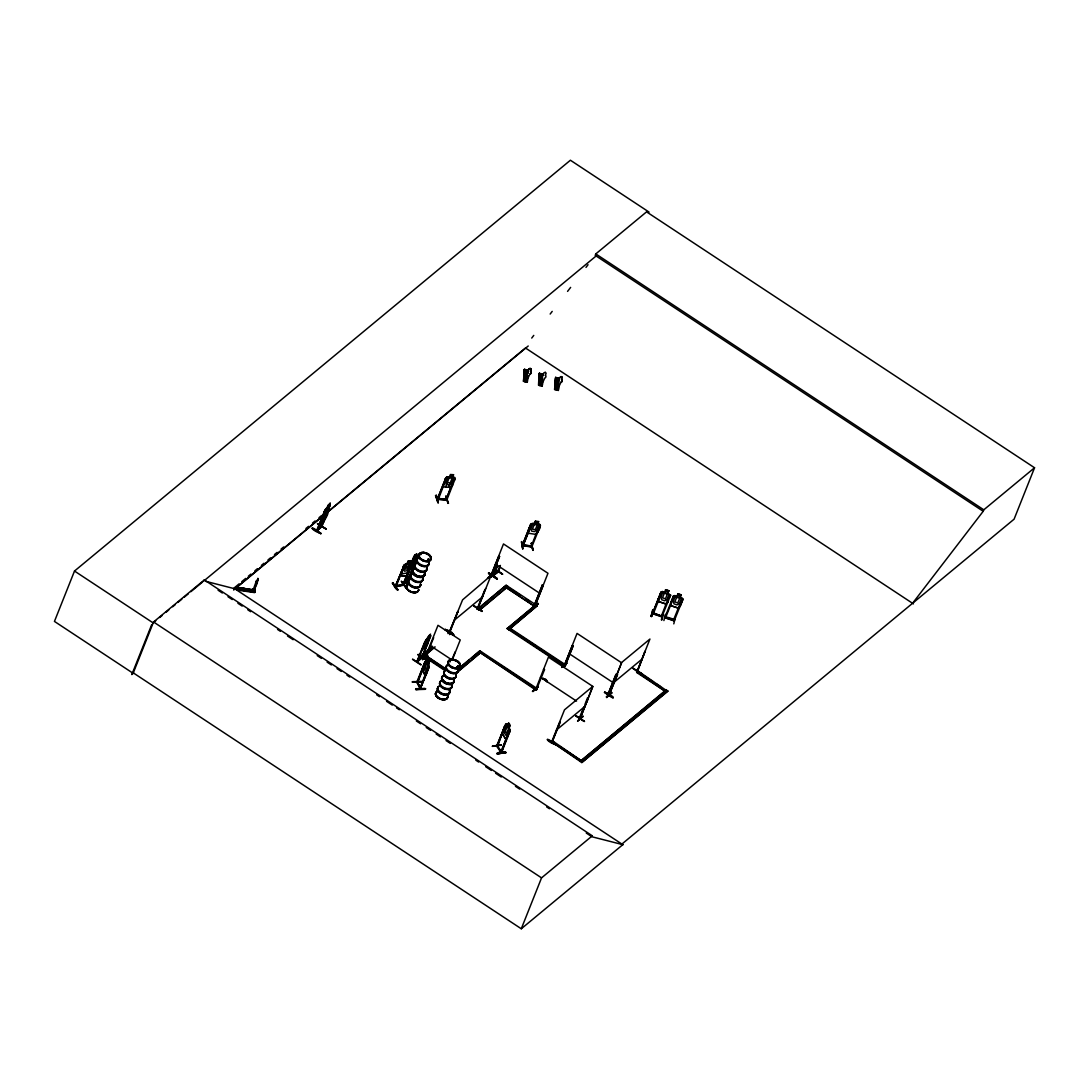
<?xml version="1.0" encoding="UTF-8"?>
<svg xmlns="http://www.w3.org/2000/svg" width="1089" height="1089" viewBox="0 0 1089 1089"><rect width="100%" height="100%" fill="white"/><g stroke="black" fill="none" stroke-linecap="round" stroke-linejoin="round"><path stroke-width="1.5" d="M443.386 484.292L443.291 486.906L450.669 487.396L452.711 484.932M402.29 582.874L407.191 583.622L402.277 582.928L402.372 582.125L408.919 583.173M402.386 582.166L407.368 583.296L416.202 559.991L412.227 570.01L411.383 564.687L412.336 561.516L411.343 564.728L412.255 570.023M325.393 512.592L326.959 511.204L328.81 506.576L327.245 507.964L324.631 514.893L324.549 516.417L326.945 512.728L324.658 518.446L322.562 520.406L324.399 515.778L325.979 514.403M406.401 577.197L407.722 571.861M414.855 562.455L406.742 582.656L407.626 582.601L407.123 581.798M526.123 379.408L525.851 380.456M541.192 383.913L540.825 383.696M541.029 384.294L541.219 383.968M557.146 387.493L556.955 388.569M401.501 571.548L401.351 573.998L404.128 564.946L407.245 563.666L408.171 561.107L411.016 560.726L408.225 561.175M527.566 373.69L527.92 370.056L524.217 369.511L523.523 381.354L524.626 369.198L524.626 381.626L525.184 371.485M524.748 371.363L524.204 381.531L525.197 369.539L524.258 369.539M525.619 379.83L526.627 379.993C526.926 382.375 523.7 381.531 525.619 379.734L526.627 380.102M526.232 380.388L525.892 379.462L526.286 380.265M526.545 375.256L526.627 382.144L526.777 378.754M528.26 370.9L528.26 370.804A2.301 1.77 3.6 0 0 526.763 373.323L526.749 373.418A2.301 1.77 3.6 0 1 528.26 370.9L529.118 368.776M526.681 378.496L527.103 382.035L527.457 381.164L526.926 381.803L524.149 381.068L524.163 380.306L523.482 381.327M526.981 373.541L526.872 370.192L527.974 370.491M526.845 382.212L526.981 378.795M527.321 378.659L527.199 382.293M524.122 381.49L527.294 382.307L527.716 375.555M526.817 380.592L529.867 374.14A2.301 1.77 3.6 0 0 530.466 371.376L531.201 369.103M531.173 369.647L530.452 371.472A2.301 1.77 3.6 0 1 529.853 374.235M538.497 385.261L539.15 373.404L542.853 373.949L542.703 375.324L539.409 374.466L542.771 375.161M538.742 385.193L539.559 373.091L538.756 385.084L539.096 384.199L539.082 384.975L541.859 385.697C541.396 385.574 542.73 388.378 542.54 381.136M539.491 373.268L539.559 385.533L539.613 373.541M539.354 385.343L539.79 373.568M540.552 383.736L541.56 383.995L540.552 383.736L539.967 385.207L540.974 385.356L541.56 383.886M540.825 384.213L541.247 383.532L540.661 384.049M540.906 383.382L540.92 384.39M541.451 380.864L541.805 374.085L542.513 374.289M541.9 380.973L541.709 386.091L542.091 381.041M542.131 386.187L542.349 380.878M541.764 384.39L539.572 383.818L541.682 377.311A2.301 1.77 3.6 0 1 543.193 374.793L543.193 374.698M541.764 384.485L544.799 378.033A2.301 1.77 3.6 0 0 545.385 375.365L545.398 375.269M554.655 389.467L555.649 377.488L559.011 378.169L557.963 378.305L557.622 385.084M555.785 377.76L555.553 389.576L555.73 377.311L554.587 389.44L558.385 390.42M557.745 390.257L558.562 389.277L555.24 389.181L555.649 377.488M556.288 377.652L555.73 388.133L557.854 381.449A2.301 1.77 3.6 0 1 559.365 378.918L560.399 376.726M556.724 387.847L557.718 388.215L557.132 389.685L556.125 389.413L556.724 387.847L557.718 388.215M556.915 388.297L556.983 387.983M557.132 389.685L557.731 388.106M557.881 385.03L558.303 378.169M557.949 390.325L558.181 385.22M558.194 390.257L558.521 385.084M558.875 379.544L555.581 378.686L558.875 379.544L559.011 378.169L558.004 378.332M558.616 385.343L558.371 390.42L557.691 390.257M559.365 379.013L559.365 378.918A2.301 1.77 3.6 0 0 557.854 381.531M560.958 382.253L560.958 382.348A2.301 1.77 3.6 0 0 561.556 379.585L561.556 379.489A2.301 1.77 3.6 0 1 560.958 382.253L557.922 388.705L555.73 388.038M255.03 589.489L254.023 589.462L254.976 589.979L255.071 589.081L254.608 591.245M254.581 589.857L254.064 589.312L255.207 589.68M238.205 588.373L254.35 590.374L254.458 591.232L255.153 589.87M258.12 579.961L256.555 584.602M415.875 558.439L416.964 555.989L412.976 565.912L413.289 560.699L416.638 553.743L415.522 556.356M490.635 576.435L503.486 543.942L547.971 573.277L535.067 605.715L543.275 585.365L542.336 585.024L534.318 605.171L535.026 605.661M490.812 575.537L491.534 576.054M534.522 604.422L535.448 604.994M535.339 605.566L534.413 604.967M534.699 604.232L535.23 604.926M532.521 691.27L532.929 691.597C541.424 684.015 533.596 691.597 536.673 689.337M564.116 665.855L565.014 666.359L573.127 645.995L572.188 645.654L573.127 645.995M564.633 664.916L565.477 665.474L564.374 665.011M580.383 718.359L579.457 717.61L579.321 718.441M579.716 718.822L579.62 719.516L580.573 717.991L579.375 717.774M608.928 694.455L608.002 694.061M497.251 753.738L506.004 752.608L497.265 753.683M238.886 589.748L238.464 587.447L236.667 587.189L236.544 587.883L254.35 590.374L255.071 589.081M254.486 590.551L236.599 588.142M254.731 591.872L236.83 589.217L236.98 590.034L254.663 592.607L255.003 591.177L253.22 590.905L252.893 591.967L252.471 589.666L252.825 588.795L254.608 589.054L252.825 588.795M254.282 590.742L254.608 589.054M317.294 529.703L317.321 530.697L324.971 510.333L316.436 530.942L321.623 526.409M329.504 506.344L320.996 526.79M418.04 654.666L426.629 659.961L418.135 654.353M417.972 654.775L426.425 660.111M473.688 605.906L482.059 611.337M494.038 568.839L502.41 574.284M575.877 716.072L584.262 721.517M633.131 668.646L641.72 673.941L633.226 668.333M450.233 630.871L449.362 632.083L457.911 611.501L449.852 632.246M477.363 608.397L478.234 608.098L477.499 609.336L498.803 556.03L499.552 556.52L491.221 576.816L499.552 556.52M500.096 567.178L497.768 572.283L499.946 565.831M497.714 571.344L498.612 571.112L493.126 576.204L493.916 575.115M560.386 721.857L551.837 742.453L552.422 741.037M609.99 693.897L609.445 694.306M637.419 671.682L645.069 651.29L636.861 672.022M415.971 689.487C445.524 687.608 395.988 690.385 425.241 689.31M317.539 523.727L325.992 529.104M257.181 581.989L253.546 591.109L253.261 589.585L256.31 581.172M258.039 580.206L258.12 578.803M258.188 579.675L257.807 578.327M417.495 682.054C417.836 679.985 416.856 684.437 417.155 681.346M417.563 682.762L425.513 662.561L424.887 661.935L416.801 682.163L420.177 689.024L429.08 667.217L420.163 688.942L428.236 668.183M420.191 687.595L420.858 688.302L420.068 687.731M426.48 673.914L425.146 675.67L422.518 670.252L423.117 666.999L422.627 670.252L425.255 675.534M562.332 377.447L561.556 379.585M541.927 384.499L542.472 383.859L542.118 384.744L539.001 383.818M558.099 388.719L558.63 388.079L558.289 388.95L555.131 388.024M423.049 646.961C420.967 652.434 428.208 644.361 428.154 642.592M423.104 646.893L422.682 649.03L426.589 645.505L428.113 642.633M319.975 523.782C317.634 531.568 329.368 513.831 327.735 512.865M322.412 518.119L322.848 515.982M328.252 510.986C330.512 505.419 323.392 513.559 323.215 515.288M653.141 609.935L651.031 616.401L651.685 616.156M651.099 616.374L652.556 610.139M651.549 616.456L653.005 610.235M651.576 616.592L653.182 609.935M658.396 598.691L658.409 601.496L665.923 604L668.02 601.836M658.409 601.496L665.923 604M660.451 593.246L661.282 593.764L660.451 593.246L652.474 613.72L661.05 591.98L664.685 592.28L665.597 589.68L668.809 590.755L667.666 593.342L668.932 594.703L667.094 599.331L664.698 600.788L661.717 599.78L660.9 597.262L662.738 592.634L664.617 592.157M661.037 592.048L662.425 591.436M665.583 589.748L668.782 590.823M661.159 616.578L669.136 596.146L669.966 596.649L669.136 596.146M652.828 612.671L661.173 615.952L652.597 612.889M662.384 615.884L661.309 615.516L662.343 616.102M661.35 619.845L662.956 613.611M667.816 593.233L668.809 590.755M661.881 620.022L663.351 613.774M665.352 614.346L663.895 620.58M677.998 593.981L677.018 596.459L674.772 595.547L673.397 596.091L664.889 617.477M682.898 599.277L674.173 620.948C676.691 618.743 659.335 615.421 666.005 617.327M662.425 591.599L670.674 595.166L661.826 616.837L652.474 613.679M673.669 597.657L672.798 597.357L673.669 597.657L665.556 617.735M665.91 617.531L665.638 618.076M670.742 602.802L670.742 605.607L678.27 608.111L680.366 605.947L683.021 599.29L682.231 598.038L673.397 596.091M670.742 605.607L678.27 608.111M677.93 593.859L681.142 594.866L677.93 593.859L677.031 596.391L675.085 596.758L673.247 601.387L674.05 603.891L677.045 604.899L679.441 603.442L681.278 598.814L679.999 597.453L681.006 594.907M673.792 619.954C675.479 619.219 672.158 621.615 673.642 619.641M675.357 617.368L673.792 623.874M680.149 597.412L681.142 594.866M681.469 600.257L682.299 600.76L681.469 600.257L673.301 620.58M682.994 599.358L680.012 597.385M256.01 581.635L255.915 582.806M396.532 585.8L395.361 586.658L403.515 584.97L411.533 564.823M403.774 585.188L395.402 586.617L404.005 566.089L395.253 586.29M403.896 584.221L402.658 585.079L403.76 585.256M402.998 584.303L404.073 584.453L402.658 585.12M420.068 554.138L420.504 554.709M421.062 554.492L420.354 553.933M420.204 554.41L420.653 553.893M423.09 576.244L423.294 575.523M429.515 559.705L428.957 560.454L427.895 559.46M449.934 661.744L449.281 661.527M450.138 661.676L449.703 661.009M457.067 666.89L458.033 666.155M458.21 666.169L458.469 667.053L457.081 666.645M526.763 373.323L524.626 380.02L526.831 380.497M539.572 383.818L541.696 377.23M649.085 212.11L570.405 160.233L74.501 571.044L54.45 621.411L133.117 673.301L153.549 621.982L204.31 579.933L592.307 835.821L591.926 836.76L622.813 844.669L621.901 844.07L1014.09 519.181L1034.55 467.766L646.553 211.865L595.792 253.914L595.207 255.384L983.204 511.286L912.555 603.292M151.711 624.61L131.823 674.567L133.607 673.084M204.31 579.933L203.929 580.873L596.119 255.983M239.594 587.801L241.459 587.883L241.812 590.347L241.459 587.883M240.084 589.911L239.662 587.624M242.983 588.291L244.848 588.373L245.27 590.674M243.473 590.415L243.051 588.114M256.174 581.158L258.229 578.599M317.457 523.836L326.196 528.995L317.743 523.55M317.239 530.67L324.971 510.333M327.803 510.469L324.604 514.566L327.449 507.038L325.42 509.393L316.926 531.092M328.442 504.561L327.476 507.079L330.212 503.145L327.04 512.538M324.794 518.868L320.996 523.891L322.072 521.277L320.806 522.312M324.985 518.31L321.772 522.38L323.556 516.499L327.381 510.972L325.693 512.429M329.681 503.935L328.347 505.65L330.117 503.281M320.969 526.94L323.651 519.929M329.041 506.753L324.209 518.936L324.127 517.506L321.8 521.032L324.576 514.879M324.576 518.745L321.663 526.355M321.813 526.777L330.212 504.615L329.041 505.691M319.54 525.742L323.528 522.489L330.307 504.67L325.516 509.461M320.956 533.324C311.372 531.146 307.289 522.597 320.915 533.379M392.857 582.656C394.409 589.734 403.093 594.962 392.802 582.669M404.101 565L395.361 586.658M403.393 567.641L396.151 586.508M409.301 576.993L401.269 575.251M408.293 561.243L403.733 569.411L404.346 571.167L406.946 570.745L409.137 568.526L413.888 556.356M436.213 495.291C442.229 517.67 432.564 480.317 437.873 502.628M410.975 563.898L409.913 563.299L410.839 560.753M409.913 563.299L410.961 560.644M406.619 575.918L405.789 576.571L406.891 583.268L407.136 582.479M402.753 585.106L409.301 568.812M410.907 564.728L414.855 554.832L416.175 560.045M402.835 585.351L414.963 554.954M445.918 477.663L437.288 499.375L445.946 477.731L447.28 476.832L445.946 477.731M406.32 577.252L406.565 575.904M403.651 585.297L412.418 563.544L410.036 563.204M438.568 498.721L438.268 499.456L438.295 498.34L445.986 499.402L437.547 498.599M412.472 563.626L407.899 572.923L401.283 573.903M446.15 479.01L445.292 478.942L446.15 479.01L438.268 499.456M415.195 562.509L406.891 583.2M445.564 487.055L450.41 474.505L453.541 474.709L452.425 477.268L453.691 478.275L451.853 482.89L449.485 484.782L446.558 484.578L445.769 482.495L447.62 477.867L449.512 477.145M407.654 582.492L407.286 583.35L406.156 575.7M406.224 588.509L401.324 581.213L406.388 588.101M410.975 577.088L401.133 575.686M448.505 487.259L453.541 474.709M453.895 479.773L454.766 479.841L453.814 479.541L446 500.014C444.489 498.558 448.586 499.007 446.177 498.925M445.986 499.974L453.814 479.541M446.762 499.756L446.912 498.98M446.803 500.042L455.352 478.275L454.589 477.322L447.28 476.832M446.286 499.279L446.721 500.014M447.974 503.377L445.796 495.958L448.505 503.363M412.745 659.185L421.089 664.63M524.217 379.87L524.245 379.108L523.891 379.979L527.185 380.837L527.539 379.966L526.994 380.606M429.365 636.643L430.645 635.636L425.69 640.318L417.073 662.017L425.622 641.421L424.86 641.625L416.774 661.826L422.627 656.939L421.783 657.116M422.164 657.293C418.244 659.594 417.019 662.248 417.455 660.628M425.513 646.621L430.536 634.097L426.575 639.025M423.92 647.982L428.835 635.554M444.489 670.211L422.028 655.387L432.524 646.267M427.038 643.912L421.77 658.042L430.74 636.017M412.35 682.082L421.783 681.523L412.527 681.66M427.555 655.238L422.695 659.362M425.826 657.239L425.05 657.702L437.996 625.304L460.239 639.964L452.221 660.111M425.731 657.443L433.681 637.637M424.887 661.935L417.21 682.789L425.772 660.342L426.589 660.397M539.354 376.29L542.581 377.325M426.779 670.688L425.431 671.518L424.383 669.367L424.615 666.223L428.317 659.294L429.447 661.595L428.617 666.06L419.837 688.411M427.337 661.935L428.331 659.444L429.27 661.608L428.453 664.072M538.824 383.873L539.178 383.001L539.15 383.777M543.193 374.793L543.915 372.887M545.385 375.365L546.161 373.228L545.358 372.329M450.206 631.933L451.826 633.117M554.995 388.092L555.349 387.221L555.322 387.983M555.24 389.181L555.267 388.419L555.104 389.576M452.003 659.43L455.161 651.807M477.649 608.642L473.81 605.593M488.879 572.95C514.621 591.068 471.061 560.862 497.251 578.422M477.077 609.132L484.551 590.442M477.527 608.642L477.948 607.907M485.626 588.55L477.363 609.323L477.717 608.547M449.43 631.974L462.594 599.835L493.331 573.549M493.154 575.55L498.517 571.167L492.745 575.958L493.086 575.115L493.671 575.768L497.292 566.443M497.142 565.109L492.841 575.877M477.731 609.241L479.351 610.303L507.801 586.331L506.521 587.815L534.318 606.137L506.521 587.815M497.428 565.3L493.208 576.122M479.296 609.717L482.182 611.065M497.85 571.657L498.19 570.895M500.409 565.436L497.864 572.201M502.519 573.998L494.134 568.526L502.628 574.175M521.59 541.601L522.761 548.91L521.427 541.941M471.945 657.81L479.881 650.814L537.095 688.547L536.564 689.922M479.01 608.179L506.167 585.256L537.217 605.729L508.781 629.714L537.217 605.729M523.088 545.494L531.146 525.579L530.22 525.211L522.257 545.657L530.915 523.959L534.563 523.632M531.105 525.334L523.047 545.78L523.469 545.044M456.904 672.675L481.501 651.889L457.149 672.049M522.761 548.91L521.631 541.601M534.495 523.605L535.475 521.059L538.701 521.604L537.571 524.149L538.851 525.197L537 529.826L534.604 531.582L531.609 531.146L530.792 528.927L532.644 524.299L534.576 523.714L535.475 521.059M538.538 521.59L537.558 524.068L540.457 525.442L531.745 547.046L532.126 546.256M531.269 543.452L533.093 550.408L531.486 543.043M532.031 546.31L531.35 546.174C530.602 548.366 530.724 544.595 532.181 546.038M538.919 526.477L539.845 526.845L538.919 526.477L531.051 546.909M522.121 545.317L531.786 546.76L532.085 546.025M565.341 665.338L564.361 666.373L507.147 628.639L535.638 604.803M542.513 584.875L534.372 605.253M492.419 746.401L501.335 744.944L492.582 745.979M496.693 746.047L497.428 745.257L497.482 746.605L505.01 725.778L496.611 745.979L501.212 752.853L508.781 731.999L509.189 732.625M497.101 746.591L504.711 725.819M507.528 725.75L506.439 725.437L504.602 730.052L504.561 733.183L505.963 735.306L507.515 734.462L509.992 725.383C508.059 719.067 508.046 728.664 506.535 724.117L505.568 724.185L497.088 746.006C502.546 753.275 502.138 753.397 501.199 752.172M507.433 725.75L508.495 723.11M508.835 727.888L509.992 725.383M508.781 731.999L500.763 752.145M501.131 752.758L509.08 731.958M501.471 752.744L510.101 730.991L509.012 727.874M510.156 731.032L505.977 739.322M533.038 691.161L538.102 687.064M535.597 689.609L548.434 657.13L592.906 686.465L579.756 719.461L592.688 686.465L564.497 709.824L551.565 742.113M536.06 689.405L480.467 652.733L535.815 690.031L537.095 688.547M544.5 669.721L543.561 669.367L544.5 669.721L536.251 690.018M538.32 686.764L532.467 691.27L537.721 686.846M546.964 681.85C548.325 680.666 545.916 682.544 545.643 679.659L542.581 678.923L543.166 678.148M564.306 665.597L565.191 666.209L564.17 665.815L577.061 633.417L621.533 662.752L608.724 695.204L621.751 662.398L649.942 639.039L636.874 672.09L637.718 670.892L636.861 671.096M564.197 665.91L572.365 645.505M564.361 666.373L565.64 664.889L510.047 628.23M564.783 666.291L572.937 646.158M552.382 742.045L551.905 741.405M560.1 721.667L551.987 742.385M637.487 672.212L665.039 691.175L637.242 672.852L638.522 671.369L667.693 691.392L581.798 762.545L552.64 742.507L553.661 741.663L581.213 760.626L558.97 745.951M553.661 741.663L552.382 743.147M556.043 744.672C546.596 742.453 542.417 733.863 556.016 744.713M584.466 721.367L575.999 715.759M583.01 716.276L577.715 721.068M583.895 707.02L579.171 718.304M585.079 704.039L586.862 699.546M579.266 719.312L579.77 717.433M579.321 719.257L588.21 698.553L587.461 698.063M615.898 674.499L616.837 674.84L615.898 674.499L607.839 694.687L608.492 695.136M616.088 674.35L608.03 694.428M608.111 694.496L608.315 693.693M581.798 762.545L667.938 690.766M617.354 674.241L609.091 695.027L617.64 674.431M609.963 693.802L609.336 694.387M133.294 672.879L521.291 928.767L541.546 877.87L592.307 835.821M653.414 613.72L652.624 612.631M653.264 613.91L661.336 593.546M641.625 673.805L633.254 668.333M636.834 671.001L636.521 671.886M637.242 672.852L638.522 671.369M660.955 616.469L661.309 615.516M662.262 615.816L662.044 616.837M664.971 616.742L664.807 617.831M670.851 602.83L673.492 596.159M983.204 511.286L983.789 509.815L1034.55 467.766M437.165 499.089L446.735 499.987L437.465 499.388M244.889 589.217L244.249 589.898M323.31 515.356L324.862 512.375M327.898 511.68L326.251 514.593M420.83 664.889L412.5 659.362M445.033 629.701C450.873 629.224 461.532 642.251 445.074 629.619M488.444 573.59L496.829 579.035M488.716 573.331L497.101 578.763M547.508 739.54L555.88 745.012M604.477 692.413C620.893 704.746 610.521 692.25 604.477 692.441M316.899 530.479L321.473 526.613L317.198 529.744M428.14 641.435L424.901 645.505L427.868 638.059M412.118 569.996L413.316 568.159M552.232 741.078L552.069 741.759L552.749 741.269M324.699 518.868L325.584 517.506M323.542 515.914L322.562 517.207L327.585 512.892M425.785 640.373L426.684 639.025M427.773 655.306L422.518 659.784M425.146 675.67L426.548 673.819M531.731 338.066L533.773 335.398M550.163 314.054L552.205 311.386M567.56 291.389L570.636 287.387M585.991 267.39L588.033 264.722M392.217 583.132L397.744 589.857M556.955 381.953C554.9 383.233 559.406 383.056 557.092 382.116M427.841 559.365L429.597 559.678M428.29 559.147L429.039 559.229M428.481 559.365L429.638 560.059M457.339 666.55L458.197 666.25L457.489 666.604M506.072 739.445L502.519 734.068L502.914 730.855L502.451 734.095L505.977 739.458L507.474 737.593M437.56 498.367L438.431 498.422M537.803 531.976L535.842 534.386L528.288 533.215L528.274 530.602L531.024 524.081L532.33 523.387C543.765 521.577 541.056 528.288 535.842 534.386M412.35 681.945L421.62 681.809M435.518 495.658L438.35 502.601M665.883 603.891L667.925 601.781M492.405 746.264L501.144 745.23M243.637 588.822L244.494 589.775M529.104 368.872L529.826 368.409M324.93 513.777L326.496 512.402L326.537 513.654M321.432 523.033L322.439 522.148M320.901 523.836L322.657 522.407M325.257 510.523L324.508 510.741M316.872 531.064L321.8 526.708M427.541 638.889L429.134 637.528M425.69 643.517L427.283 642.156M498.803 556.03L499.375 556.683M488.09 577.987L493.208 573.849M487.545 578.068L492.813 573.658M487.586 578.082L493.385 573.576M491.316 576.83L490.744 576.122L491.479 576.598M493.562 574.992L498.299 571.779M458.197 611.691L457.434 611.895M425.622 641.421L424.86 641.625M481.991 611.474L473.783 605.593M543.275 585.365L542.336 585.024M534.862 606.11L538.32 603.66L535.189 606.396M562.128 666.699L566.947 663.051L561.706 667.448M562.509 666.876L566.688 663.337M536.591 689.555L535.815 690.031M645.355 651.481L644.593 651.685M577.783 720.7L582.996 716.222M577.578 721.041L582.942 716.657M637.201 671.3L636.548 671.736L637.16 671.355M611.569 692.944L606.668 697.613M155.768 620.771L153.168 622.922L74.501 571.044M159.675 617.531L162.275 615.38M166.181 612.141L168.781 609.99M172.688 606.75L175.288 604.599M177.902 602.435L181.809 599.195M184.409 597.044L188.315 593.804M190.915 591.654L202.622 581.948M239.131 583.84L233.904 588.169L622.813 844.669M241.758 581.662L245.678 578.409M248.306 576.244L250.919 574.08M254.853 570.827L257.467 568.649M261.401 565.395L264.014 563.231M267.948 559.977L270.562 557.813M274.482 554.546L277.11 552.382M281.03 549.128L283.657 546.964M305.914 528.519L308.527 526.355M312.461 523.101L315.075 520.937M319.009 517.67L321.623 515.505M323.841 515.029L234.816 588.781L205.549 581.281M327.775 511.776L525.47 347.99L913.467 603.891M233.631 590.034L321.35 517.37M327.898 511.939L528.219 346.003M454.576 619.995L482.767 596.636M447.892 633.539L450.465 631.416M506.167 585.256L477.989 608.615L479.609 609.677M422.028 655.387L432.265 646.907M434.143 647.342L423.648 656.463L435.178 646.907M449.512 634.601L452.085 632.478M479.351 610.303L506.262 588.019M458.101 668.864L479.881 650.814M459.122 668.428L469.373 659.934M507.147 628.639L535.339 605.293L536.959 606.355M556.479 729.97L584.67 706.625M613.733 682.544L641.925 659.185M664.766 691.406L580.178 761.47L666.318 689.705L667.693 691.392M521.291 928.767L622.881 844.615L621.969 844.002M531.8 547.018L522.352 545.657M496.897 745.189L497.442 745.938M652.325 613.366L662.071 616.578M664.671 617.477L674.241 620.635M421.919 658.055L429.461 636.711M526.586 374.902L525.483 374.562M541.396 378.863L541.11 377.965M556.629 381.994L556.52 382.811M428.821 559.242L428.576 560.114M256.5 584.875L253.683 591.136L253.261 589.585M529.295 368.695L530.411 368.531M392.584 583.037L397.757 589.952M417.509 661.214L421.933 657.565M417.169 661.976L422.328 657.674L430.563 635.568M396.273 585.514L395.824 585.936M674.254 620.921L664.726 617.722M526.014 380.143L525.973 379.489M395.552 585.555L403.053 584.834L396.464 585.95M544.473 372.465L545.344 372.424M560.644 376.685L561.516 376.644M525.674 373.84L525.565 374.82M526.518 374.834L525.796 374.766M428.481 559.215L429.12 559.937M404.182 566.334L403.243 566.226M401.623 581.553L406.673 588.387M405.339 563.966L411.846 562.904M403.175 567.342L411.56 565.994M236.544 587.475L254.363 589.939M236.476 587.447L254.227 590.047M254.159 590.007L254.595 592.307M497.36 746.142L501.348 751.383M505.827 752.349C486.375 756.841 503.976 749.082 506.004 752.69M425.772 660.342L426.616 660.274L429.229 667.271M505.595 724.308L506.439 724.117L509.979 729.467L510.006 731.005M538.919 385.356L542.227 386.2M415.767 689.106L425.2 688.547L415.944 688.711M540.797 377.733L540.253 378.468M541.056 378.904L540.92 377.91M535.856 689.378L536.414 689.786M449.185 477.976L452.126 478.166M447.348 482.604L450.274 482.795M446.163 496.366L448.124 503.336M438.295 498.34L437.764 498.68M531.146 525.579L530.22 525.211M531.092 545.875L522.434 544.854M236.898 589.326L254.703 592.225M401.133 575.537L409.341 576.83M406.197 576.68L407.381 582.057M402.372 582.207L408.919 583.241M414.024 557.2L415.059 563.939M525.796 373.976L526.504 374.289M540.988 377.76L540.185 378.332L540.92 378.727M557.037 383.097L557.772 382.389M457.149 666.808L458.346 667.462L458.66 666.604M244.059 588.877L244.834 589.367M522.652 544.949L531.01 546.093M542.744 678.501L545.807 679.237M527.784 372.057L524.435 371.376L527.716 372.234M542.73 375.95L539.368 375.269L542.649 376.127M558.888 380.17L555.526 379.489L558.82 380.347M527.716 373.255L524.354 372.574L527.648 373.432M558.82 381.368L555.458 380.687L558.752 381.545M542.581 378.223L539.218 377.529L542.513 378.387M558.739 382.43L555.39 381.749L558.671 382.607M542.499 379.421L539.15 378.741L542.431 379.598M558.671 383.641L555.308 382.947L558.603 383.804M420.477 688.289L417.414 682.272L420.395 687.731M667.68 593.274L670.661 595.234M662.126 616.061L661.268 615.775M673.56 619.845L665.039 617.027M530.425 368.436L531.201 369.198M538.334 603.742C538.279 601.346 531.541 607.09 533.106 608.152M490.594 576.34L491.357 576.83M611.895 693.217L611.65 692.563M587.27 698.212L588.033 698.702M587.815 698.716L587.339 699.111M575.972 715.759L584.466 721.408M595.792 253.914L983.789 509.815M495.468 564.088L539.953 593.423M638.263 671.995L653.563 682.082M656.34 683.919L660.506 686.669M505.922 585.896L520.052 595.207M525.606 598.868L529.785 601.618M569.043 653.563L613.515 682.898M509.802 628.857L536.21 646.281M540.375 649.03L545.943 652.692M548.72 654.53L565.395 665.529M507.406 628.013L564.619 665.747M540.416 677.276L576.544 701.112M479.623 651.44L481.243 652.515M482.631 653.427L488.199 657.103M490.976 658.927L497.932 663.514M500.709 665.352L531.282 685.512M429.978 645.45L450.819 659.199M445.769 668.728L424.928 654.979L445.524 669.354M422.273 654.761L446.136 670.497M552.64 742.507L582.057 761.919M218.086 590.211L222.333 593.015M227.996 596.745L232.256 599.549M237.919 603.292L242.166 606.083M247.829 609.826L250.661 611.691M277.559 629.442L280.39 631.307M287.482 635.976L293.145 639.706M317.212 655.578L321.459 658.382M327.122 662.126L331.369 664.93M337.032 668.66L341.293 671.464M346.955 675.194L349.787 677.059M376.685 694.809L379.517 696.674M386.595 701.343L392.258 705.087M396.519 707.877L399.35 709.756M416.338 720.959L420.585 723.763M426.248 727.493L430.495 730.297M436.158 734.027L440.405 736.831M446.068 740.574L450.329 743.379M475.811 760.176L478.643 762.055M485.721 766.724L491.384 770.454M495.631 773.258L501.294 776.988M515.465 786.326L519.712 789.13M546.61 806.881L549.441 808.746M586.263 833.031L590.51 835.835M153.549 621.982L541.546 877.87M562.019 376.808L562.319 377.543M417.318 682.15L419.524 686.887M546.283 679.781L547.359 681.523M435.573 495.631L437.914 502.628M255.003 591.177L253.22 590.905M236.667 587.189L237.021 589.653M416.529 553.716L416.924 555.989M416.706 556.03L416.502 554.682L416.379 556.86M658.518 598.651L658.518 601.427M426.602 568.376A6.425 3.961 21.7 0 1 419.551 571.711A6.425 3.961 21.7 0 1 415.413 564.456M426.834 568.063A6.52 4.016 21.7 0 1 419.66 571.453A6.52 4.016 21.7 0 1 415.467 564.075M424.996 573.821A6.398 3.934 21.7 0 1 417.836 576.04A6.411 3.948 21.7 0 1 413.03 569.615A6.398 3.934 21.7 0 0 417.836 576.04A6.411 3.948 21.7 0 0 425.009 573.808A6.425 3.961 21.7 0 1 417.822 576.054A6.425 3.961 21.7 0 1 413.017 569.615A6.452 3.975 21.7 0 0 418.571 576.449A6.452 3.975 21.7 0 0 424.846 572.855M413.684 568.798A6.425 3.961 21.7 0 1 414.718 568.213A6.398 3.934 21.7 0 0 413.711 568.812A6.411 3.948 21.7 0 1 414.732 568.213M413.616 568.921A6.452 3.975 21.7 0 1 414.65 568.322M429.039 562.496A6.52 4.016 21.7 0 1 421.879 565.885A6.52 4.016 21.7 0 1 417.672 558.521M426.983 567.451A6.439 3.961 21.7 0 1 419.142 570.473A6.439 3.961 21.7 0 1 416.801 562.931M428.835 562.822A6.439 3.961 21.7 0 1 421.77 566.157A6.439 3.961 21.7 0 1 417.618 558.888M426.942 567.777A6.52 4.016 21.7 0 1 418.979 570.854A6.52 4.016 21.7 0 1 416.624 563.19M429.148 562.21A6.52 4.016 21.7 0 1 421.198 565.286A6.52 4.016 21.7 0 1 418.829 557.636M429.325 562.986A6.425 3.961 21.7 0 1 422.137 565.218A6.425 3.961 21.7 0 1 417.318 558.793M417.999 557.963A6.425 3.961 21.7 0 1 419.034 557.377M420.3 584.221A6.425 3.961 21.7 0 1 413.248 587.556A6.425 3.961 21.7 0 1 409.11 580.301M420.517 583.908A6.52 4.016 21.7 0 1 412.568 586.985A6.52 4.016 21.7 0 1 410.199 579.334M408.28 584.385A6.425 3.961 21.7 0 0 409.859 591.545A6.425 3.961 21.7 0 0 418.584 590.007A6.411 3.948 21.7 0 1 409.872 591.531A6.411 3.948 21.7 0 1 408.293 584.385M408.416 584.058A6.425 3.961 21.7 0 0 409.981 591.218A6.425 3.961 21.7 0 0 418.707 589.666A6.398 3.934 21.7 0 1 410.744 591.572A6.411 3.948 21.7 0 1 407.395 584.657A6.398 3.934 21.7 0 0 410.744 591.572A6.411 3.948 21.7 0 0 418.693 589.68M424.547 573.549A6.425 3.961 21.7 0 1 417.495 576.871A6.411 3.948 21.7 0 1 413.371 569.642A6.398 3.934 21.7 0 0 417.495 576.857A6.411 3.948 21.7 0 0 424.533 573.549A6.398 3.934 21.7 0 1 417.495 576.857A6.425 3.961 21.7 0 1 413.357 569.629M424.683 573.25A6.452 3.975 21.7 0 1 417.604 576.598A6.452 3.975 21.7 0 1 413.452 569.316M422.736 578.354A6.52 4.016 21.7 0 1 414.773 581.417A6.52 4.016 21.7 0 1 412.418 573.767M420.83 584.398A6.439 3.961 21.7 0 1 412.078 585.95A6.439 3.961 21.7 0 1 410.499 578.776M422.518 578.667A6.439 3.961 21.7 0 1 414.678 581.689A6.439 3.961 21.7 0 1 412.336 574.148M420.776 584.752A6.52 4.016 21.7 0 1 411.914 586.318A6.52 4.016 21.7 0 1 410.308 579.049M422.995 579.185A6.52 4.016 21.7 0 1 414.133 580.764A6.52 4.016 21.7 0 1 412.527 573.481M423.022 578.844A6.425 3.961 21.7 0 1 415.045 580.75A6.425 3.961 21.7 0 1 411.696 573.808M455.76 675.398A6.425 3.961 21.7 0 1 448.709 678.733A6.425 3.961 21.7 0 1 444.571 671.477M455.978 675.085A6.52 4.016 21.7 0 1 448.818 678.474A6.52 4.016 21.7 0 1 444.611 671.11M453.473 678.597A6.425 3.961 21.7 0 1 451.35 683.497A6.425 3.961 21.7 0 1 443.169 680.639A6.425 3.961 21.7 0 1 443.876 675.234A6.398 3.934 21.7 0 0 443.182 680.625A6.398 3.934 21.7 0 0 451.336 683.484A6.398 3.934 21.7 0 0 453.46 678.597A6.411 3.948 21.7 0 1 451.35 683.484A6.411 3.948 21.7 0 1 443.182 680.625A6.411 3.948 21.7 0 1 443.89 675.234M453.446 678.719A6.452 3.975 21.7 0 1 451.309 683.633A6.452 3.975 21.7 0 1 443.1 680.761A6.452 3.975 21.7 0 1 443.808 675.343M458.197 669.517A6.52 4.016 21.7 0 1 451.037 672.907A6.52 4.016 21.7 0 1 446.83 665.542M455.583 673.329A6.425 3.961 21.7 0 1 453.446 678.229A6.425 3.961 21.7 0 1 445.265 675.357A6.425 3.961 21.7 0 1 445.973 669.966M457.965 669.844A6.425 3.961 21.7 0 1 450.928 673.179A6.425 3.961 21.7 0 1 446.789 665.923M455.542 673.642A6.52 4.016 21.7 0 1 449.743 678.433A6.52 4.016 21.7 0 1 444.734 670.824M457.748 668.074A6.52 4.016 21.7 0 1 451.962 672.879A6.52 4.016 21.7 0 1 446.939 665.256M457.788 667.761A6.425 3.961 21.7 0 1 455.665 672.662A6.425 3.961 21.7 0 1 447.484 669.803A6.425 3.961 21.7 0 1 448.178 664.399M449.458 691.243A6.425 3.961 21.7 0 1 442.406 694.578A6.425 3.961 21.7 0 1 438.268 687.322M449.117 689.773A6.52 4.016 21.7 0 1 443.332 694.564A6.52 4.016 21.7 0 1 438.309 686.955M453.705 680.571A6.425 3.961 21.7 0 1 446.653 683.906A6.425 3.961 21.7 0 1 442.515 676.65A6.411 3.948 21.7 0 0 446.653 683.878A6.398 3.934 21.7 0 0 453.677 680.557A6.411 3.948 21.7 0 1 446.653 683.878A6.398 3.934 21.7 0 1 442.542 676.664M453.841 680.285A6.452 3.975 21.7 0 1 446.762 683.633A6.452 3.975 21.7 0 1 442.61 676.351M451.322 684.205A6.52 4.016 21.7 0 1 449.158 689.187A6.52 4.016 21.7 0 1 440.854 686.288A6.52 4.016 21.7 0 1 441.562 680.788M449.825 690.317A6.425 3.961 21.7 0 1 441.998 693.339A6.425 3.961 21.7 0 1 439.67 685.811M451.118 684.545A6.425 3.961 21.7 0 1 445.415 689.269A6.425 3.961 21.7 0 1 440.473 681.768M449.226 689.487A6.52 4.016 21.7 0 1 447.062 694.469A6.52 4.016 21.7 0 1 438.758 691.556A6.52 4.016 21.7 0 1 439.466 686.07M451.445 683.919A6.52 4.016 21.7 0 1 449.281 688.901A6.52 4.016 21.7 0 1 440.963 686.002A6.52 4.016 21.7 0 1 441.685 680.502M452.03 684.75A6.425 3.961 21.7 0 1 444.203 687.785A6.425 3.961 21.7 0 1 441.875 680.244M325.829 512.633L325.502 513.464L326.85 511.762L325.829 512.633M406.973 564.551L405.135 569.179L407.735 568.757L409.573 564.129L406.973 564.551M408.593 561.584L408.266 562.414L410.267 561.311L408.593 561.584M415.29 557.2L413.452 561.829L413.766 563.925L415.603 559.297L415.29 557.2M450.86 475.117L450.533 475.934L452.425 476.07L452.752 475.24L450.86 475.117M524.544 370.396L527.838 371.254L524.544 370.396M428.971 635.758L428.644 636.589L429.992 634.887L428.971 635.758M427.011 662.752L425.173 667.38L426.221 669.531L428.059 664.903L427.011 662.752M428.345 660.247L428.698 662.452L428.345 660.247M534.25 524.53L532.398 529.159L535.393 529.594L537.245 524.966L534.25 524.53M535.924 521.726L535.597 522.543L537.53 522.829L537.857 521.999L535.924 521.726M532.712 549.904L531.446 543.03L532.766 549.931M507.202 726.567L505.35 731.195L506.753 733.333L508.604 728.704L507.202 726.567M508.604 724.062L509.176 726.254L508.604 724.062M606.369 696.906L611.623 692.509L606.41 696.946M664.344 593.178L662.507 597.807L665.488 598.8L667.326 594.172L664.344 593.178M666.032 590.456L665.692 591.286L667.625 591.926L667.952 591.096L666.032 590.456M676.677 597.289L674.84 601.918L677.834 602.911L679.672 598.283L676.677 597.289M678.365 594.567L678.039 595.397L679.958 596.037L680.285 595.207L678.365 594.567M312.366 528.26L320.806 533.733L312.366 528.26M445.319 629.374L453.691 634.914L445.292 629.415M604.776 692.114L613.134 697.668L604.749 692.168M429.978 637.31L429.978 637.31M416.91 576.067A6.425 3.961 21.7 0 0 424.751 573.045A6.411 3.948 21.7 0 1 416.924 576.054A6.411 3.948 21.7 0 1 414.596 568.54A6.425 3.961 21.7 0 0 416.91 576.067M420.531 558.466A6.425 3.961 21.7 0 0 430.917 559.324A6.425 3.961 21.7 0 0 423.703 552.368A6.425 3.961 21.7 0 0 420.531 558.466A6.411 3.948 21.7 0 0 430.89 559.324A6.411 3.948 21.7 0 0 423.703 552.395A6.411 3.948 21.7 0 0 420.531 558.48M420.34 558.943A6.425 3.961 21.7 0 0 430.727 559.8A6.425 3.961 21.7 0 0 423.512 552.858A6.425 3.961 21.7 0 0 420.34 558.943A6.411 3.948 21.7 0 0 430.7 559.814A6.398 3.934 21.7 0 0 423.512 552.872A6.411 3.948 21.7 0 0 420.34 558.956A6.398 3.934 21.7 0 0 430.7 559.787A6.411 3.948 21.7 0 0 423.512 552.872A6.398 3.934 21.7 0 0 420.354 558.943M420.422 558.684A6.452 3.975 21.7 0 0 430.849 559.542A6.452 3.975 21.7 0 0 423.621 552.559A6.452 3.975 21.7 0 0 420.422 558.684M447.647 683.647A6.425 3.961 21.7 0 0 453.351 678.923A6.411 3.948 21.7 0 1 447.633 683.661A6.411 3.948 21.7 0 1 442.719 676.187A6.425 3.961 21.7 0 0 447.647 683.647M449.689 665.488A6.425 3.961 21.7 0 0 460.075 666.345A6.425 3.961 21.7 0 0 452.861 659.389A6.425 3.961 21.7 0 0 449.689 665.488A6.411 3.948 21.7 0 0 460.048 666.345A6.411 3.948 21.7 0 0 452.861 659.417A6.411 3.948 21.7 0 0 449.689 665.502M449.485 665.978A6.425 3.961 21.7 0 0 459.871 666.822A6.411 3.948 21.7 0 0 452.67 659.88A6.425 3.961 21.7 0 0 449.485 665.978A6.398 3.934 21.7 0 0 459.857 666.822A6.425 3.961 21.7 0 0 452.67 659.88A6.411 3.948 21.7 0 0 449.498 665.964A6.411 3.948 21.7 0 0 459.871 666.808A6.398 3.934 21.7 0 0 452.67 659.893A6.398 3.934 21.7 0 0 449.512 665.964M449.594 665.678A6.452 3.975 21.7 0 0 460.021 666.536A6.452 3.975 21.7 0 0 452.779 659.566A6.452 3.975 21.7 0 0 449.594 665.678M444.911 699.669A6.425 3.961 21.7 0 0 447.048 694.768A6.411 3.948 21.7 0 1 444.911 699.655A6.425 3.961 21.7 0 1 436.73 696.81A6.425 3.961 21.7 0 1 437.438 691.406A6.411 3.948 21.7 0 0 436.743 696.797A6.411 3.948 21.7 0 0 444.911 699.655M441.481 699.165A6.425 3.961 21.7 0 0 447.729 695.585A6.398 3.934 21.7 0 1 441.481 699.152A6.411 3.948 21.7 0 1 435.872 692.509A6.411 3.948 21.7 0 0 441.481 699.152A6.411 3.948 21.7 0 0 447.715 695.599A6.411 3.948 21.7 0 1 441.481 699.152A6.425 3.961 21.7 0 1 435.859 692.495A6.398 3.934 21.7 0 0 441.481 699.152M437.56 691.079A6.425 3.961 21.7 0 0 436.539 691.665A6.398 3.934 21.7 0 1 437.587 691.093A6.411 3.948 21.7 0 0 436.539 691.692A6.411 3.948 21.7 0 1 437.574 691.079"/></g></svg>
